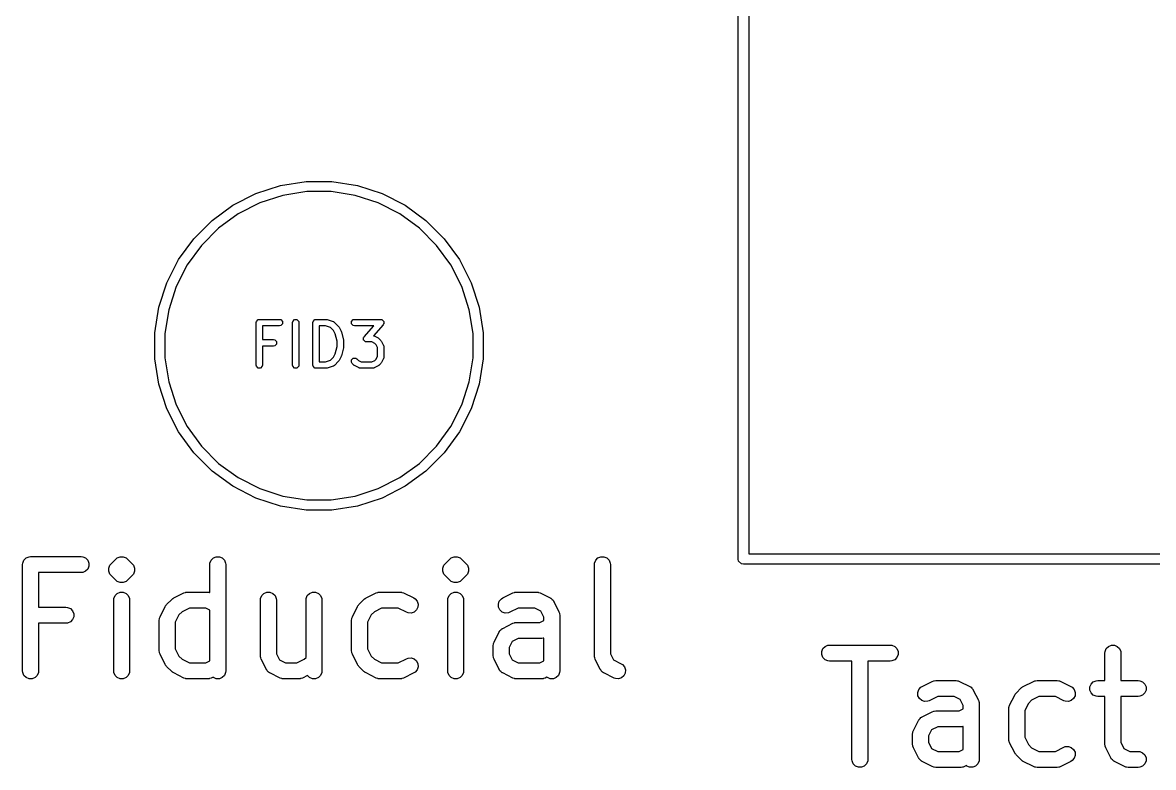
# Model space of a CAD drawing. Extents: x 0.58 to 7.69, y -5.21 to -0.56.
# Drawn here: x 0.6778 to 1.0967, y -4.9984 to -4.7226 of the extents above; entities that cross this region are included whole.
import ezdxf

# ---------------------------------------------------------------- set-up
doc = ezdxf.new("R2010")
doc.units = 0
doc.header["$MEASUREMENT"] = 0
doc.layers.add('BLACK', color=7, linetype='CONTINUOUS')

msp = doc.modelspace()

# ---------------------------------------------------------------- linework, layer by layer
at = {"layer": 'BLACK', "linetype": 'CONTINUOUS'}
for p, q in [((0.94291, -4.92126), (0.94291, -4.44882)), ((0.94685, -4.45079), (0.94685, -4.91929)), ((0.76427, -4.78592), (0.77338, -4.78296)), ((0.77338, -4.78296), (0.78283, -4.78146)), ((0.78283, -4.78146), (0.79241, -4.78146)), ((0.79241, -4.78146), (0.80187, -4.78296)), ((0.80187, -4.78296), (0.81098, -4.78592)), ((0.75574, -4.79027), (0.76427, -4.78592)), ((0.77425, -4.78662), (0.76571, -4.78939)), ((0.78313, -4.78521), (0.77425, -4.78662)), ((0.79212, -4.78521), (0.78313, -4.78521)), ((0.80099, -4.78662), (0.79212, -4.78521)), ((0.80954, -4.78939), (0.80099, -4.78662)), ((0.81098, -4.78592), (0.81951, -4.79027)), ((0.74799, -4.7959), (0.75574, -4.79027)), ((0.76571, -4.78939), (0.7577, -4.79347)), ((0.81754, -4.79347), (0.80954, -4.78939)), ((0.81951, -4.79027), (0.82725, -4.7959)), ((0.74122, -4.80267), (0.74799, -4.7959)), ((0.7577, -4.79347), (0.75043, -4.79876)), ((0.82481, -4.79876), (0.81754, -4.79347)), ((0.82725, -4.7959), (0.83403, -4.80267)), ((0.75043, -4.79876), (0.74408, -4.80511)), ((0.83117, -4.80511), (0.82481, -4.79876)), ((0.73559, -4.81041), (0.74122, -4.80267)), ((0.74408, -4.80511), (0.7388, -4.81238)), ((0.83645, -4.81238), (0.83117, -4.80511)), ((0.83403, -4.80267), (0.83965, -4.81041)), ((0.73124, -4.81895), (0.73559, -4.81041)), ((0.7388, -4.81238), (0.73472, -4.82038)), ((0.84053, -4.82038), (0.83645, -4.81238)), ((0.83965, -4.81041), (0.844, -4.81895)), ((0.72829, -4.82805), (0.73124, -4.81895)), ((0.73472, -4.82038), (0.73194, -4.82893)), ((0.8433, -4.82893), (0.84053, -4.82038)), ((0.844, -4.81895), (0.84696, -4.82805)), ((0.72679, -4.83751), (0.72829, -4.82805)), ((0.73194, -4.82893), (0.73054, -4.83781)), ((0.84471, -4.83781), (0.8433, -4.82893)), ((0.84696, -4.82805), (0.84846, -4.83751)), ((0.76432, -4.83371), (0.76441, -4.83326)), ((0.76432, -4.84946), (0.76432, -4.83371)), ((0.76441, -4.83326), (0.76505, -4.83262)), ((0.76505, -4.83262), (0.7655, -4.83253)), ((0.7655, -4.83253), (0.773, -4.83253)), ((0.773, -4.83253), (0.77345, -4.83262)), ((0.77345, -4.83262), (0.77409, -4.83326)), ((0.77409, -4.83417), (0.77345, -4.8348)), ((0.77409, -4.83326), (0.77409, -4.83417)), ((0.77782, -4.83371), (0.77791, -4.83326)), ((0.77782, -4.84946), (0.77782, -4.83371)), ((0.77791, -4.83326), (0.77855, -4.83262)), ((0.77855, -4.83262), (0.77945, -4.83262)), ((0.77945, -4.83262), (0.78009, -4.83326)), ((0.78009, -4.83326), (0.78018, -4.83371)), ((0.78018, -4.83371), (0.78018, -4.84946)), ((0.78532, -4.83371), (0.78541, -4.83326)), ((0.78532, -4.84946), (0.78532, -4.83371)), ((0.78541, -4.83326), (0.78605, -4.83262)), ((0.78605, -4.83262), (0.7865, -4.83253)), ((0.7865, -4.83253), (0.79025, -4.83253)), ((0.79025, -4.83253), (0.79043, -4.83257)), ((0.79043, -4.83257), (0.79062, -4.83259)), ((0.79062, -4.83259), (0.79287, -4.83334)), ((0.79287, -4.83334), (0.79292, -4.83337)), ((0.79292, -4.83337), (0.79295, -4.83337)), ((0.79295, -4.83337), (0.79311, -4.83348)), ((0.79311, -4.83348), (0.79327, -4.83357)), ((0.79327, -4.83357), (0.79328, -4.83359)), ((0.79328, -4.83359), (0.79333, -4.83363)), ((0.79333, -4.83363), (0.79483, -4.83513)), ((0.79965, -4.83326), (0.80029, -4.83262)), ((0.79965, -4.83417), (0.79965, -4.83326)), ((0.80029, -4.8348), (0.79965, -4.83417)), ((0.80029, -4.83262), (0.80075, -4.83253)), ((0.80075, -4.83253), (0.81049, -4.83253)), ((0.81049, -4.83253), (0.81082, -4.8326)), ((0.81082, -4.8326), (0.81087, -4.83259)), ((0.81087, -4.83259), (0.81089, -4.83261)), ((0.81089, -4.83261), (0.81095, -4.83262)), ((0.81095, -4.83262), (0.81124, -4.83292)), ((0.81124, -4.83292), (0.81155, -4.83319)), ((0.81155, -4.8342), (0.81138, -4.83449)), ((0.81155, -4.83319), (0.81156, -4.83323)), ((0.81159, -4.83417), (0.81155, -4.8342)), ((0.81156, -4.83323), (0.81159, -4.83326)), ((0.81159, -4.83326), (0.81159, -4.83368)), ((0.81159, -4.83368), (0.81161, -4.83409)), ((0.81161, -4.83409), (0.81159, -4.83414)), ((0.81159, -4.83414), (0.81159, -4.83417)), ((0.72679, -4.83781), (0.72679, -4.83751)), ((0.72679, -4.84709), (0.72679, -4.83781)), ((0.73054, -4.83781), (0.73054, -4.84679)), ((0.773, -4.83489), (0.76668, -4.83489)), ((0.76668, -4.83489), (0.76668, -4.84003)), ((0.77345, -4.8348), (0.773, -4.83489)), ((0.79006, -4.83489), (0.78768, -4.83489)), ((0.78768, -4.83489), (0.78768, -4.84828)), ((0.79186, -4.8355), (0.79006, -4.83489)), ((0.79303, -4.83666), (0.79186, -4.8355)), ((0.79363, -4.83787), (0.79303, -4.83666)), ((0.79432, -4.84061), (0.79363, -4.83787)), ((0.79483, -4.83513), (0.79494, -4.83528)), ((0.79494, -4.83528), (0.79505, -4.83543)), ((0.79505, -4.83543), (0.7958, -4.83693)), ((0.7958, -4.83693), (0.79584, -4.83706)), ((0.79584, -4.83706), (0.79589, -4.83718)), ((0.79589, -4.83718), (0.79664, -4.84018)), ((0.80075, -4.83489), (0.80029, -4.8348)), ((0.80789, -4.83489), (0.80075, -4.83489)), ((0.80436, -4.83893), (0.80789, -4.83489)), ((0.81138, -4.83449), (0.8078, -4.83859)), ((0.8078, -4.83859), (0.80795, -4.83862)), ((0.80795, -4.83862), (0.80797, -4.83864)), ((0.84471, -4.84679), (0.84471, -4.83781)), ((0.84846, -4.83751), (0.84846, -4.84709)), ((0.76668, -4.84003), (0.77075, -4.84003)), ((0.77075, -4.84239), (0.76668, -4.84239)), ((0.76668, -4.84239), (0.76668, -4.84946)), ((0.77075, -4.84003), (0.7712, -4.84012)), ((0.7712, -4.8423), (0.77075, -4.84239)), ((0.7712, -4.84012), (0.77184, -4.84076)), ((0.77184, -4.84166), (0.7712, -4.8423)), ((0.77184, -4.84076), (0.77184, -4.84166)), ((0.79363, -4.8453), (0.79432, -4.84257)), ((0.79432, -4.84257), (0.79432, -4.84061)), ((0.79664, -4.84018), (0.79665, -4.84032)), ((0.79665, -4.84032), (0.79668, -4.84046)), ((0.79668, -4.84271), (0.79665, -4.84285)), ((0.79668, -4.84046), (0.79668, -4.84271)), ((0.80413, -4.83933), (0.80415, -4.83929)), ((0.80415, -4.83975), (0.80413, -4.83933)), ((0.80415, -4.83926), (0.80419, -4.83923)), ((0.80415, -4.83929), (0.80415, -4.83926)), ((0.80415, -4.84016), (0.80415, -4.83975)), ((0.80418, -4.84019), (0.80415, -4.84016)), ((0.80419, -4.84024), (0.80418, -4.84019)), ((0.80419, -4.83923), (0.80436, -4.83893)), ((0.8045, -4.84051), (0.80419, -4.84024)), ((0.80479, -4.8408), (0.8045, -4.84051)), ((0.80485, -4.84081), (0.80479, -4.8408)), ((0.80487, -4.84083), (0.80485, -4.84081)), ((0.80492, -4.84083), (0.80487, -4.84083)), ((0.80525, -4.84089), (0.80492, -4.84083)), ((0.80722, -4.84089), (0.80525, -4.84089)), ((0.8083, -4.84143), (0.80722, -4.84089)), ((0.80797, -4.83864), (0.80802, -4.83866)), ((0.80802, -4.83866), (0.80952, -4.83941)), ((0.80877, -4.84191), (0.8083, -4.84143)), ((0.80931, -4.84299), (0.80877, -4.84191)), ((0.80952, -4.83941), (0.80967, -4.83952)), ((0.80967, -4.83952), (0.80983, -4.83963)), ((0.80983, -4.83963), (0.81058, -4.84038)), ((0.81058, -4.84038), (0.81069, -4.84053)), ((0.81069, -4.84053), (0.8108, -4.84068)), ((0.8108, -4.84068), (0.81155, -4.84218)), ((0.81155, -4.84218), (0.81157, -4.84224)), ((0.81157, -4.84224), (0.81159, -4.84226)), ((0.81159, -4.84226), (0.81162, -4.84245)), ((0.81162, -4.84245), (0.81167, -4.84263)), ((0.81167, -4.84263), (0.81166, -4.84265)), ((0.81166, -4.84265), (0.81168, -4.84271)), ((0.81168, -4.84271), (0.81168, -4.84646)), ((0.73054, -4.84679), (0.73194, -4.85567)), ((0.79186, -4.84768), (0.79303, -4.84651)), ((0.79303, -4.84651), (0.79363, -4.8453)), ((0.7958, -4.84624), (0.79505, -4.84774)), ((0.79584, -4.84611), (0.7958, -4.84624)), ((0.79589, -4.846), (0.79584, -4.84611)), ((0.79664, -4.843), (0.79589, -4.846)), ((0.79665, -4.84285), (0.79664, -4.843)), ((0.79965, -4.84751), (0.80029, -4.84687)), ((0.80029, -4.84687), (0.8012, -4.84687)), ((0.8012, -4.84687), (0.80158, -4.84713)), ((0.80877, -4.84726), (0.80931, -4.84618)), ((0.80931, -4.84618), (0.80931, -4.84299)), ((0.81155, -4.84699), (0.8108, -4.84849)), ((0.81157, -4.84693), (0.81155, -4.84699)), ((0.81159, -4.84691), (0.81157, -4.84693)), ((0.81162, -4.84673), (0.81159, -4.84691)), ((0.81167, -4.84655), (0.81162, -4.84673)), ((0.81168, -4.84646), (0.81166, -4.84652)), ((0.81166, -4.84652), (0.81167, -4.84655)), ((0.8433, -4.85567), (0.84471, -4.84679)), ((0.72829, -4.85654), (0.72679, -4.84709)), ((0.76441, -4.84991), (0.76432, -4.84946)), ((0.76505, -4.85055), (0.76441, -4.84991)), ((0.76595, -4.85055), (0.76505, -4.85055)), ((0.76659, -4.84991), (0.76595, -4.85055)), ((0.76668, -4.84946), (0.76659, -4.84991)), ((0.77791, -4.84991), (0.77782, -4.84946)), ((0.77855, -4.85055), (0.77791, -4.84991)), ((0.77945, -4.85055), (0.77855, -4.85055)), ((0.78009, -4.84991), (0.77945, -4.85055)), ((0.78018, -4.84946), (0.78009, -4.84991)), ((0.78541, -4.84991), (0.78532, -4.84946)), ((0.78605, -4.85055), (0.78541, -4.84991)), ((0.7865, -4.85064), (0.78605, -4.85055)), ((0.79025, -4.85064), (0.7865, -4.85064)), ((0.78768, -4.84828), (0.79006, -4.84828)), ((0.79006, -4.84828), (0.79186, -4.84768)), ((0.79043, -4.85061), (0.79025, -4.85064)), ((0.79062, -4.85058), (0.79043, -4.85061)), ((0.79287, -4.84983), (0.79062, -4.85058)), ((0.79292, -4.8498), (0.79287, -4.84983)), ((0.79295, -4.8498), (0.79292, -4.8498)), ((0.79311, -4.8497), (0.79295, -4.8498)), ((0.79327, -4.8496), (0.79311, -4.8497)), ((0.79328, -4.84958), (0.79327, -4.8496)), ((0.79333, -4.84955), (0.79328, -4.84958)), ((0.79483, -4.84805), (0.79333, -4.84955)), ((0.79494, -4.84789), (0.79483, -4.84805)), ((0.79505, -4.84774), (0.79494, -4.84789)), ((0.79965, -4.84841), (0.79965, -4.84751)), ((0.79991, -4.8488), (0.79965, -4.84841)), ((0.80066, -4.84955), (0.79991, -4.8488)), ((0.80082, -4.84965), (0.80066, -4.84955)), ((0.80097, -4.84977), (0.80082, -4.84965)), ((0.80247, -4.85052), (0.80097, -4.84977)), ((0.80158, -4.84713), (0.8022, -4.84774)), ((0.8022, -4.84774), (0.80327, -4.84828)), ((0.80252, -4.85053), (0.80247, -4.85052)), ((0.80254, -4.85055), (0.80252, -4.85053)), ((0.80273, -4.85059), (0.80254, -4.85055)), ((0.80291, -4.85064), (0.80273, -4.85059)), ((0.80294, -4.85063), (0.80291, -4.85064)), ((0.803, -4.85064), (0.80294, -4.85063)), ((0.8075, -4.85064), (0.803, -4.85064)), ((0.80327, -4.84828), (0.80722, -4.84828)), ((0.80722, -4.84828), (0.8083, -4.84774)), ((0.80755, -4.85063), (0.8075, -4.85064)), ((0.80758, -4.85064), (0.80755, -4.85063)), ((0.80776, -4.85059), (0.80758, -4.85064)), ((0.80795, -4.85055), (0.80776, -4.85059)), ((0.80797, -4.85053), (0.80795, -4.85055)), ((0.80802, -4.85052), (0.80797, -4.85053)), ((0.80952, -4.84977), (0.80802, -4.85052)), ((0.8083, -4.84774), (0.80877, -4.84726)), ((0.80967, -4.84965), (0.80952, -4.84977)), ((0.80983, -4.84955), (0.80967, -4.84965)), ((0.81058, -4.8488), (0.80983, -4.84955)), ((0.81069, -4.84864), (0.81058, -4.8488)), ((0.8108, -4.84849), (0.81069, -4.84864)), ((0.84846, -4.84709), (0.84696, -4.85654)), ((0.73124, -4.86565), (0.72829, -4.85654)), ((0.73194, -4.85567), (0.73472, -4.86421)), ((0.84053, -4.86421), (0.8433, -4.85567)), ((0.84696, -4.85654), (0.844, -4.86565)), ((0.73559, -4.87418), (0.73124, -4.86565)), ((0.73472, -4.86421), (0.7388, -4.87222)), ((0.83645, -4.87222), (0.84053, -4.86421)), ((0.844, -4.86565), (0.83965, -4.87418)), ((0.74122, -4.88193), (0.73559, -4.87418)), ((0.7388, -4.87222), (0.74408, -4.87949)), ((0.83117, -4.87949), (0.83645, -4.87222)), ((0.83965, -4.87418), (0.83403, -4.88193)), ((0.74408, -4.87949), (0.75043, -4.88584)), ((0.82481, -4.88584), (0.83117, -4.87949)), ((0.74799, -4.8887), (0.74122, -4.88193)), ((0.83403, -4.88193), (0.82725, -4.8887)), ((0.75574, -4.89433), (0.74799, -4.8887)), ((0.75043, -4.88584), (0.7577, -4.89112)), ((0.81754, -4.89112), (0.82481, -4.88584)), ((0.82725, -4.8887), (0.81951, -4.89433)), ((0.7577, -4.89112), (0.76571, -4.8952)), ((0.80954, -4.8952), (0.81754, -4.89112)), ((0.76427, -4.89868), (0.75574, -4.89433)), ((0.76571, -4.8952), (0.77425, -4.89798)), ((0.80099, -4.89798), (0.80954, -4.8952)), ((0.81951, -4.89433), (0.81098, -4.89868)), ((0.77338, -4.90164), (0.76427, -4.89868)), ((0.77425, -4.89798), (0.78313, -4.89939)), ((0.78313, -4.89939), (0.79212, -4.89939)), ((0.79212, -4.89939), (0.80099, -4.89798)), ((0.81098, -4.89868), (0.80187, -4.90164)), ((0.78283, -4.90313), (0.77338, -4.90164)), ((0.79241, -4.90313), (0.78283, -4.90313)), ((0.80187, -4.90164), (0.79241, -4.90313)), ((0.67786, -4.92276), (0.67831, -4.92169)), ((0.67831, -4.92169), (0.67912, -4.92088)), ((0.67912, -4.92088), (0.68018, -4.92044)), ((0.68018, -4.92044), (0.68076, -4.92038)), ((0.68076, -4.92038), (0.69951, -4.92038)), ((0.69951, -4.92038), (0.70008, -4.92044)), ((0.70008, -4.92044), (0.70115, -4.92088)), ((0.70115, -4.92088), (0.70196, -4.92169)), ((0.70196, -4.92169), (0.7024, -4.92276)), ((0.71054, -4.92312), (0.71242, -4.92125)), ((0.71242, -4.92125), (0.71287, -4.92088)), ((0.71287, -4.92088), (0.71393, -4.92044)), ((0.71393, -4.92044), (0.71508, -4.92044)), ((0.71508, -4.92044), (0.71508, -4.92044)), ((0.71508, -4.92044), (0.71615, -4.92088)), ((0.71615, -4.92088), (0.71659, -4.92125)), ((0.71659, -4.92125), (0.71847, -4.92312)), ((0.74723, -4.92276), (0.74767, -4.92169)), ((0.74767, -4.92169), (0.74849, -4.92088)), ((0.74849, -4.92088), (0.74955, -4.92044)), ((0.74955, -4.92044), (0.7507, -4.92044)), ((0.7507, -4.92044), (0.75177, -4.92088)), ((0.75177, -4.92088), (0.75258, -4.92169)), ((0.75258, -4.92169), (0.75302, -4.92276)), ((0.83428, -4.92312), (0.83615, -4.92125)), ((0.83615, -4.92125), (0.8366, -4.92088)), ((0.8366, -4.92088), (0.83767, -4.92044)), ((0.83767, -4.92044), (0.83882, -4.92044)), ((0.83882, -4.92044), (0.83882, -4.92044)), ((0.83882, -4.92044), (0.83988, -4.92088)), ((0.83988, -4.92088), (0.84033, -4.92125)), ((0.84033, -4.92125), (0.8422, -4.92312)), ((0.88971, -4.92276), (0.89015, -4.92169)), ((0.89015, -4.92169), (0.89097, -4.92088)), ((0.89097, -4.92088), (0.89203, -4.92044)), ((0.89203, -4.92044), (0.89319, -4.92044)), ((0.89319, -4.92044), (0.89425, -4.92088)), ((0.89425, -4.92088), (0.89506, -4.92169)), ((0.89506, -4.92169), (0.89551, -4.92276)), ((0.94306, -4.92201), (0.94291, -4.92126)), ((0.94413, -4.92308), (0.94306, -4.92201)), ((0.94685, -4.91929), (1.41535, -4.91929)), ((0.67781, -4.92333), (0.67786, -4.92276)), ((0.67781, -4.9627), (0.67781, -4.92333)), ((0.69951, -4.92629), (0.68371, -4.92629)), ((0.68371, -4.92629), (0.68371, -4.93913)), ((0.70008, -4.92623), (0.69951, -4.92629)), ((0.70115, -4.92579), (0.70008, -4.92623)), ((0.70196, -4.92498), (0.70115, -4.92579)), ((0.7024, -4.92391), (0.70196, -4.92498)), ((0.7024, -4.92276), (0.7024, -4.92391)), ((0.70974, -4.92463), (0.71018, -4.92357)), ((0.70974, -4.92579), (0.70974, -4.92463)), ((0.71018, -4.92685), (0.70974, -4.92579)), ((0.71018, -4.92357), (0.71054, -4.92312)), ((0.71847, -4.92312), (0.71884, -4.92357)), ((0.71884, -4.92357), (0.71898, -4.92391)), ((0.71928, -4.92579), (0.71884, -4.92685)), ((0.71898, -4.92391), (0.71928, -4.92463)), ((0.71928, -4.92463), (0.71928, -4.92579)), ((0.74717, -4.92333), (0.74723, -4.92276)), ((0.74717, -4.93362), (0.74717, -4.92333)), ((0.75302, -4.92276), (0.75308, -4.92333)), ((0.75308, -4.92333), (0.75308, -4.9627)), ((0.83347, -4.92463), (0.83391, -4.92357)), ((0.83347, -4.92579), (0.83347, -4.92463)), ((0.83391, -4.92685), (0.83347, -4.92579)), ((0.83391, -4.92357), (0.83428, -4.92312)), ((0.8422, -4.92312), (0.84257, -4.92357)), ((0.84257, -4.92357), (0.84271, -4.92391)), ((0.84301, -4.92579), (0.84257, -4.92685)), ((0.84271, -4.92391), (0.84301, -4.92463)), ((0.84301, -4.92463), (0.84301, -4.92579)), ((0.88966, -4.92333), (0.88971, -4.92276)), ((0.88966, -4.95708), (0.88966, -4.92333)), ((0.89551, -4.92276), (0.89556, -4.92333)), ((0.89556, -4.92333), (0.89556, -4.95638)), ((0.94488, -4.92323), (0.94413, -4.92308)), ((1.41732, -4.92323), (0.94488, -4.92323)), ((0.71054, -4.9273), (0.71018, -4.92685)), ((0.71242, -4.92917), (0.71054, -4.9273)), ((0.71287, -4.92954), (0.71242, -4.92917)), ((0.71393, -4.92998), (0.71287, -4.92954)), ((0.71508, -4.92998), (0.71393, -4.92998)), ((0.71393, -4.92998), (0.71393, -4.92998)), ((0.71615, -4.92954), (0.71508, -4.92998)), ((0.71508, -4.92998), (0.71508, -4.92998)), ((0.71659, -4.92917), (0.71615, -4.92954)), ((0.71847, -4.9273), (0.71659, -4.92917)), ((0.71884, -4.92685), (0.71847, -4.9273)), ((0.83428, -4.9273), (0.83391, -4.92685)), ((0.83615, -4.92917), (0.83428, -4.9273)), ((0.8366, -4.92954), (0.83615, -4.92917)), ((0.83767, -4.92998), (0.8366, -4.92954)), ((0.83882, -4.92998), (0.83767, -4.92998)), ((0.83767, -4.92998), (0.83767, -4.92998)), ((0.83988, -4.92954), (0.83882, -4.92998)), ((0.83882, -4.92998), (0.83882, -4.92998)), ((0.84033, -4.92917), (0.83988, -4.92954)), ((0.8422, -4.9273), (0.84033, -4.92917)), ((0.84257, -4.92685), (0.8422, -4.9273)), ((0.71161, -4.93588), (0.71205, -4.93482)), ((0.71205, -4.93482), (0.71287, -4.934)), ((0.71287, -4.934), (0.71393, -4.93356)), ((0.71393, -4.93356), (0.71508, -4.93356)), ((0.71508, -4.93356), (0.71615, -4.934)), ((0.71615, -4.934), (0.71696, -4.93482)), ((0.71696, -4.93482), (0.7174, -4.93588)), ((0.73381, -4.93569), (0.73756, -4.93382)), ((0.73756, -4.93382), (0.7381, -4.93361)), ((0.7381, -4.93361), (0.7382, -4.9336)), ((0.7382, -4.9336), (0.7383, -4.93356)), ((0.7383, -4.93356), (0.73888, -4.93351)), ((0.73888, -4.93351), (0.74638, -4.93351)), ((0.74638, -4.93351), (0.74695, -4.93356)), ((0.74695, -4.93356), (0.74705, -4.9336)), ((0.74705, -4.9336), (0.74716, -4.93361)), ((0.74716, -4.93361), (0.74717, -4.93362)), ((0.76598, -4.93588), (0.76642, -4.93482)), ((0.76642, -4.93482), (0.76723, -4.934)), ((0.76723, -4.934), (0.7683, -4.93356)), ((0.7683, -4.93356), (0.76945, -4.93356)), ((0.76945, -4.93356), (0.77052, -4.934)), ((0.77052, -4.934), (0.77133, -4.93482)), ((0.77133, -4.93482), (0.77177, -4.93588)), ((0.78285, -4.93588), (0.78329, -4.93482)), ((0.78329, -4.93482), (0.78411, -4.934)), ((0.78411, -4.934), (0.78517, -4.93356)), ((0.78517, -4.93356), (0.78632, -4.93356)), ((0.78632, -4.93356), (0.78739, -4.934)), ((0.78739, -4.934), (0.7882, -4.93482)), ((0.7882, -4.93482), (0.78864, -4.93588)), ((0.80505, -4.93569), (0.8088, -4.93382)), ((0.8088, -4.93382), (0.80934, -4.93361)), ((0.80934, -4.93361), (0.80945, -4.9336)), ((0.80945, -4.9336), (0.80954, -4.93356)), ((0.80954, -4.93356), (0.81012, -4.93351)), ((0.81012, -4.93351), (0.81762, -4.93351)), ((0.81762, -4.93351), (0.81819, -4.93356)), ((0.81819, -4.93356), (0.81829, -4.9336)), ((0.81829, -4.9336), (0.8184, -4.93361)), ((0.8184, -4.93361), (0.81894, -4.93382)), ((0.81894, -4.93382), (0.82269, -4.93569)), ((0.83535, -4.93588), (0.83579, -4.93482)), ((0.83579, -4.93482), (0.8366, -4.934)), ((0.8366, -4.934), (0.83767, -4.93356)), ((0.83767, -4.93356), (0.83882, -4.93356)), ((0.83882, -4.93356), (0.83988, -4.934)), ((0.83988, -4.934), (0.8407, -4.93482)), ((0.8407, -4.93482), (0.84114, -4.93588)), ((0.85567, -4.93569), (0.85942, -4.93382)), ((0.85942, -4.93382), (0.85996, -4.93361)), ((0.85996, -4.93361), (0.86006, -4.9336)), ((0.86006, -4.9336), (0.86016, -4.93356)), ((0.86016, -4.93356), (0.86074, -4.93351)), ((0.86074, -4.93351), (0.86824, -4.93351)), ((0.86824, -4.93351), (0.86881, -4.93356)), ((0.86881, -4.93356), (0.86891, -4.9336)), ((0.86891, -4.9336), (0.86902, -4.93361)), ((0.86902, -4.93361), (0.86956, -4.93382)), ((0.86956, -4.93382), (0.87331, -4.93569)), ((0.68371, -4.93913), (0.69388, -4.93913)), ((0.69388, -4.93913), (0.69446, -4.93919)), ((0.71155, -4.93646), (0.71161, -4.93588)), ((0.71155, -4.9627), (0.71155, -4.93646)), ((0.7174, -4.93588), (0.71746, -4.93646)), ((0.71746, -4.93646), (0.71746, -4.9627)), ((0.72874, -4.94264), (0.73061, -4.93889)), ((0.73061, -4.93889), (0.73077, -4.93864)), ((0.73077, -4.93864), (0.7308, -4.93857)), ((0.7308, -4.93857), (0.73087, -4.93849)), ((0.73087, -4.93849), (0.73092, -4.9384)), ((0.73092, -4.9384), (0.73098, -4.93835)), ((0.73098, -4.93835), (0.73117, -4.93812)), ((0.73117, -4.93812), (0.73304, -4.93624)), ((0.73304, -4.93624), (0.73327, -4.93606)), ((0.73327, -4.93606), (0.73332, -4.936)), ((0.73332, -4.936), (0.73341, -4.93594)), ((0.73341, -4.93594), (0.73349, -4.93588)), ((0.73349, -4.93588), (0.73356, -4.93585)), ((0.73356, -4.93585), (0.73381, -4.93569)), ((0.76592, -4.93646), (0.76598, -4.93588)), ((0.76592, -4.95708), (0.76592, -4.93646)), ((0.77177, -4.93588), (0.77183, -4.93646)), ((0.77183, -4.93646), (0.77183, -4.95638)), ((0.7828, -4.93646), (0.78285, -4.93588)), ((0.7828, -4.95773), (0.7828, -4.93646)), ((0.78864, -4.93588), (0.7887, -4.93646)), ((0.7887, -4.93646), (0.7887, -4.9627)), ((0.79998, -4.94264), (0.80185, -4.93889)), ((0.80185, -4.93889), (0.80201, -4.93864)), ((0.80201, -4.93864), (0.80204, -4.93857)), ((0.80204, -4.93857), (0.80211, -4.93849)), ((0.80211, -4.93849), (0.80216, -4.9384)), ((0.80216, -4.9384), (0.80222, -4.93835)), ((0.80222, -4.93835), (0.80241, -4.93812)), ((0.80241, -4.93812), (0.80428, -4.93624)), ((0.80428, -4.93624), (0.80451, -4.93606)), ((0.80451, -4.93606), (0.80456, -4.936)), ((0.80456, -4.936), (0.80465, -4.93594)), ((0.80465, -4.93594), (0.80473, -4.93588)), ((0.80473, -4.93588), (0.8048, -4.93585)), ((0.8048, -4.93585), (0.80505, -4.93569)), ((0.82269, -4.93569), (0.82318, -4.936)), ((0.82318, -4.936), (0.82393, -4.93687)), ((0.82422, -4.93911), (0.8237, -4.94014)), ((0.82393, -4.93687), (0.8243, -4.93796)), ((0.8243, -4.93796), (0.82422, -4.93911)), ((0.83529, -4.93646), (0.83535, -4.93588)), ((0.83529, -4.9627), (0.83529, -4.93646)), ((0.84114, -4.93588), (0.84119, -4.93646)), ((0.84119, -4.93646), (0.84119, -4.9627)), ((0.85406, -4.93796), (0.85442, -4.93687)), ((0.85414, -4.93911), (0.85406, -4.93796)), ((0.85466, -4.94014), (0.85414, -4.93911)), ((0.85442, -4.93687), (0.85518, -4.936)), ((0.85518, -4.936), (0.85567, -4.93569)), ((0.87331, -4.93569), (0.8734, -4.93575)), ((0.8734, -4.93575), (0.87345, -4.93577)), ((0.87345, -4.93577), (0.87351, -4.93582)), ((0.87351, -4.93582), (0.8738, -4.936)), ((0.8738, -4.936), (0.87404, -4.93628)), ((0.87404, -4.93628), (0.87432, -4.93652)), ((0.87432, -4.93652), (0.8745, -4.93681)), ((0.8745, -4.93681), (0.87455, -4.93687)), ((0.87455, -4.93687), (0.87457, -4.93692)), ((0.87457, -4.93692), (0.87463, -4.93701)), ((0.87463, -4.93701), (0.8765, -4.94076)), ((0.69446, -4.93919), (0.69552, -4.93963)), ((0.69552, -4.93963), (0.69634, -4.94044)), ((0.69634, -4.94044), (0.69678, -4.94151)), ((0.69678, -4.94266), (0.69634, -4.94372)), ((0.69678, -4.94151), (0.69678, -4.94266)), ((0.72848, -4.94338), (0.72852, -4.94328)), ((0.72852, -4.94328), (0.72853, -4.94318)), ((0.72853, -4.94318), (0.72874, -4.94264)), ((0.73568, -4.94196), (0.73433, -4.94465)), ((0.73688, -4.94076), (0.73568, -4.94196)), ((0.73958, -4.93941), (0.73688, -4.94076)), ((0.74568, -4.93941), (0.73958, -4.93941)), ((0.74717, -4.94016), (0.74568, -4.93941)), ((0.74717, -4.95901), (0.74717, -4.94016)), ((0.79972, -4.94338), (0.79977, -4.94328)), ((0.79977, -4.94318), (0.79998, -4.94264)), ((0.79977, -4.94328), (0.79977, -4.94318)), ((0.80692, -4.94196), (0.80557, -4.94465)), ((0.80812, -4.94076), (0.80692, -4.94196)), ((0.81082, -4.93941), (0.80812, -4.94076)), ((0.81692, -4.93941), (0.81082, -4.93941)), ((0.82005, -4.94097), (0.81692, -4.93941)), ((0.82059, -4.94118), (0.82005, -4.94097)), ((0.82174, -4.94126), (0.82059, -4.94118)), ((0.82283, -4.9409), (0.82174, -4.94126)), ((0.8237, -4.94014), (0.82283, -4.9409)), ((0.85553, -4.9409), (0.85466, -4.94014)), ((0.85662, -4.94126), (0.85553, -4.9409)), ((0.85777, -4.94118), (0.85662, -4.94126)), ((0.85831, -4.94097), (0.85777, -4.94118)), ((0.86144, -4.93941), (0.85831, -4.94097)), ((0.86754, -4.93941), (0.86144, -4.93941)), ((0.86979, -4.94053), (0.86754, -4.93941)), ((0.87091, -4.94278), (0.86979, -4.94053)), ((0.87091, -4.94401), (0.87091, -4.94278)), ((0.8765, -4.94076), (0.87671, -4.9413)), ((0.87671, -4.9413), (0.87672, -4.94141)), ((0.87672, -4.94141), (0.87676, -4.94151)), ((0.87676, -4.94151), (0.87681, -4.94208)), ((0.87681, -4.94208), (0.87681, -4.9627)), ((0.69388, -4.94504), (0.68371, -4.94504)), ((0.68371, -4.94504), (0.68371, -4.9627)), ((0.69446, -4.94498), (0.69388, -4.94504)), ((0.69552, -4.94454), (0.69446, -4.94498)), ((0.69634, -4.94372), (0.69552, -4.94454)), ((0.72843, -4.94396), (0.72848, -4.94338)), ((0.72843, -4.95521), (0.72843, -4.94396)), ((0.73433, -4.94465), (0.73433, -4.95451)), ((0.79967, -4.94396), (0.79972, -4.94338)), ((0.79967, -4.95521), (0.79967, -4.94396)), ((0.80557, -4.94465), (0.80557, -4.95451)), ((0.85466, -4.94777), (0.85494, -4.94753)), ((0.85494, -4.94753), (0.85518, -4.94725)), ((0.85518, -4.94725), (0.85547, -4.94707)), ((0.85547, -4.94707), (0.85553, -4.94702)), ((0.85553, -4.94702), (0.85557, -4.947)), ((0.85557, -4.947), (0.85567, -4.94694)), ((0.85567, -4.94694), (0.85942, -4.94507)), ((0.85942, -4.94507), (0.85996, -4.94486)), ((0.85996, -4.94486), (0.86006, -4.94485)), ((0.86006, -4.94485), (0.86016, -4.94481)), ((0.86016, -4.94481), (0.86074, -4.94475)), ((0.86074, -4.94475), (0.86942, -4.94475)), ((0.86942, -4.94475), (0.87091, -4.94401)), ((0.85247, -4.95201), (0.85435, -4.94826)), ((0.85435, -4.94826), (0.85441, -4.94816)), ((0.85441, -4.94816), (0.85442, -4.94812)), ((0.85442, -4.94812), (0.85447, -4.94806)), ((0.85447, -4.94806), (0.85466, -4.94777)), ((0.86144, -4.95066), (0.85919, -4.95178)), ((0.87011, -4.95066), (0.86144, -4.95066)), ((0.87069, -4.9506), (0.87011, -4.95066)), ((0.87079, -4.95056), (0.87069, -4.9506)), ((0.87089, -4.95055), (0.87079, -4.95056)), ((0.87091, -4.95055), (0.87089, -4.95055)), ((0.87091, -4.95901), (0.87091, -4.95055)), ((0.72848, -4.95578), (0.72843, -4.95521)), ((0.72852, -4.95588), (0.72848, -4.95578)), ((0.72853, -4.95599), (0.72852, -4.95588)), ((0.73433, -4.95451), (0.73568, -4.95721)), ((0.79972, -4.95578), (0.79967, -4.95521)), ((0.79977, -4.95588), (0.79972, -4.95578)), ((0.79977, -4.95599), (0.79977, -4.95588)), ((0.80557, -4.95451), (0.80692, -4.95721)), ((0.85216, -4.95333), (0.85222, -4.95275)), ((0.85216, -4.95708), (0.85216, -4.95333)), ((0.85222, -4.95275), (0.85226, -4.95266)), ((0.85226, -4.95266), (0.85227, -4.95255)), ((0.85227, -4.95255), (0.85247, -4.95201)), ((0.85919, -4.95178), (0.85807, -4.95403)), ((0.85807, -4.95403), (0.85807, -4.95638)), ((0.97386, -4.95552), (0.9743, -4.95445)), ((0.97386, -4.95667), (0.97386, -4.95552)), ((0.9743, -4.95445), (0.97511, -4.95364)), ((0.97511, -4.95364), (0.97618, -4.9532)), ((0.97618, -4.9532), (0.97675, -4.95314)), ((0.97675, -4.95314), (0.99925, -4.95314)), ((0.99925, -4.95314), (0.99983, -4.9532)), ((0.99983, -4.9532), (1.00089, -4.95364)), ((1.00089, -4.95364), (1.00171, -4.95445)), ((1.00171, -4.95445), (1.00215, -4.95552)), ((1.00215, -4.95552), (1.00215, -4.95667)), ((1.07879, -4.9561), (1.07884, -4.95552)), ((1.07884, -4.95552), (1.07928, -4.95445)), ((1.07928, -4.95445), (1.0801, -4.95364)), ((1.0801, -4.95364), (1.08116, -4.9532)), ((1.08116, -4.9532), (1.08232, -4.9532)), ((1.08232, -4.9532), (1.08338, -4.95364)), ((1.08338, -4.95364), (1.08419, -4.95445)), ((1.08419, -4.95445), (1.08464, -4.95552)), ((1.08464, -4.95552), (1.08469, -4.9561)), ((0.72874, -4.95653), (0.72853, -4.95599)), ((0.73061, -4.96028), (0.72874, -4.95653)), ((0.73568, -4.95721), (0.73688, -4.9584)), ((0.73688, -4.9584), (0.73958, -4.95975)), ((0.73958, -4.95975), (0.74568, -4.95975)), ((0.74568, -4.95975), (0.74717, -4.95901)), ((0.76598, -4.95766), (0.76592, -4.95708)), ((0.76602, -4.95775), (0.76598, -4.95766)), ((0.76603, -4.95786), (0.76602, -4.95775)), ((0.76623, -4.9584), (0.76603, -4.95786)), ((0.76811, -4.96215), (0.76623, -4.9584)), ((0.77183, -4.95638), (0.77295, -4.95863)), ((0.77295, -4.95863), (0.7752, -4.95975)), ((0.7752, -4.95975), (0.77943, -4.95975)), ((0.77943, -4.95975), (0.78212, -4.9584)), ((0.78212, -4.9584), (0.7828, -4.95773)), ((0.79998, -4.95653), (0.79977, -4.95599)), ((0.80185, -4.96028), (0.79998, -4.95653)), ((0.80692, -4.95721), (0.80812, -4.9584)), ((0.80812, -4.9584), (0.81082, -4.95975)), ((0.81082, -4.95975), (0.81692, -4.95975)), ((0.81692, -4.95975), (0.82005, -4.95819)), ((0.82005, -4.95819), (0.82059, -4.95798)), ((0.82059, -4.95798), (0.82174, -4.9579)), ((0.82174, -4.9579), (0.82283, -4.95826)), ((0.82283, -4.95826), (0.8237, -4.95902)), ((0.8237, -4.95902), (0.82422, -4.96005)), ((0.82422, -4.96005), (0.8243, -4.9612)), ((0.85222, -4.95766), (0.85216, -4.95708)), ((0.85226, -4.95775), (0.85222, -4.95766)), ((0.85227, -4.95786), (0.85226, -4.95775)), ((0.85247, -4.9584), (0.85227, -4.95786)), ((0.85435, -4.96215), (0.85247, -4.9584)), ((0.85807, -4.95638), (0.85919, -4.95863)), ((0.85919, -4.95863), (0.86144, -4.95975)), ((0.86144, -4.95975), (0.86942, -4.95975)), ((0.86942, -4.95975), (0.87091, -4.95901)), ((0.88971, -4.95766), (0.88966, -4.95708)), ((0.88975, -4.95775), (0.88971, -4.95766)), ((0.88976, -4.95786), (0.88975, -4.95775)), ((0.88997, -4.9584), (0.88976, -4.95786)), ((0.89184, -4.96215), (0.88997, -4.9584)), ((0.89556, -4.95638), (0.89669, -4.95863)), ((0.89669, -4.95863), (0.89955, -4.96006)), ((0.89955, -4.96006), (0.90004, -4.96037)), ((0.9743, -4.95774), (0.97386, -4.95667)), ((0.97511, -4.95855), (0.9743, -4.95774)), ((0.97618, -4.95899), (0.97511, -4.95855)), ((0.97675, -4.95905), (0.97618, -4.95899)), ((0.98505, -4.95905), (0.97675, -4.95905)), ((0.98505, -4.99547), (0.98505, -4.95905)), ((0.99925, -4.95905), (0.99095, -4.95905)), ((0.99095, -4.95905), (0.99095, -4.99547)), ((0.99983, -4.95899), (0.99925, -4.95905)), ((1.00089, -4.95855), (0.99983, -4.95899)), ((1.00171, -4.95774), (1.00089, -4.95855)), ((1.00215, -4.95667), (1.00171, -4.95774)), ((1.07879, -4.96627), (1.07879, -4.9561)), ((1.08469, -4.9561), (1.08469, -4.96627)), ((0.67786, -4.96328), (0.67781, -4.9627)), ((0.67831, -4.96435), (0.67786, -4.96328)), ((0.68366, -4.96328), (0.68322, -4.96435)), ((0.68371, -4.9627), (0.68366, -4.96328)), ((0.71161, -4.96328), (0.71155, -4.9627)), ((0.71205, -4.96435), (0.71161, -4.96328)), ((0.7174, -4.96328), (0.71696, -4.96435)), ((0.71746, -4.9627), (0.7174, -4.96328)), ((0.73077, -4.96052), (0.73061, -4.96028)), ((0.7308, -4.9606), (0.73077, -4.96052)), ((0.73087, -4.96068), (0.7308, -4.9606)), ((0.73092, -4.96077), (0.73087, -4.96068)), ((0.73098, -4.96082), (0.73092, -4.96077)), ((0.73117, -4.96104), (0.73098, -4.96082)), ((0.73304, -4.96292), (0.73117, -4.96104)), ((0.73327, -4.9631), (0.73304, -4.96292)), ((0.73332, -4.96316), (0.73327, -4.9631)), ((0.73341, -4.96322), (0.73332, -4.96316)), ((0.73349, -4.96329), (0.73341, -4.96322)), ((0.73356, -4.96332), (0.73349, -4.96329)), ((0.73381, -4.96347), (0.73356, -4.96332)), ((0.73756, -4.96535), (0.73381, -4.96347)), ((0.75302, -4.96328), (0.75258, -4.96435)), ((0.75308, -4.9627), (0.75302, -4.96328)), ((0.76817, -4.96225), (0.76811, -4.96215)), ((0.76818, -4.96229), (0.76817, -4.96225)), ((0.76823, -4.96235), (0.76818, -4.96229)), ((0.76842, -4.96264), (0.76823, -4.96235)), ((0.7687, -4.96288), (0.76842, -4.96264)), ((0.76894, -4.96316), (0.7687, -4.96288)), ((0.76923, -4.96335), (0.76894, -4.96316)), ((0.76929, -4.9634), (0.76923, -4.96335)), ((0.76933, -4.96341), (0.76929, -4.9634)), ((0.76943, -4.96347), (0.76933, -4.96341)), ((0.77318, -4.96535), (0.76943, -4.96347)), ((0.78864, -4.96328), (0.7882, -4.96435)), ((0.7887, -4.9627), (0.78864, -4.96328)), ((0.80201, -4.96052), (0.80185, -4.96028)), ((0.80204, -4.9606), (0.80201, -4.96052)), ((0.80211, -4.96068), (0.80204, -4.9606)), ((0.80216, -4.96077), (0.80211, -4.96068)), ((0.80222, -4.96082), (0.80216, -4.96077)), ((0.80241, -4.96104), (0.80222, -4.96082)), ((0.80428, -4.96292), (0.80241, -4.96104)), ((0.80451, -4.9631), (0.80428, -4.96292)), ((0.80456, -4.96316), (0.80451, -4.9631)), ((0.80465, -4.96322), (0.80456, -4.96316)), ((0.80473, -4.96329), (0.80465, -4.96322)), ((0.8048, -4.96332), (0.80473, -4.96329)), ((0.80505, -4.96347), (0.8048, -4.96332)), ((0.8088, -4.96535), (0.80505, -4.96347)), ((0.82269, -4.96347), (0.81894, -4.96535)), ((0.82318, -4.96316), (0.82269, -4.96347)), ((0.82393, -4.96229), (0.82318, -4.96316)), ((0.8243, -4.9612), (0.82393, -4.96229)), ((0.83535, -4.96328), (0.83529, -4.9627)), ((0.83579, -4.96435), (0.83535, -4.96328)), ((0.84114, -4.96328), (0.8407, -4.96435)), ((0.84119, -4.9627), (0.84114, -4.96328)), ((0.85441, -4.96225), (0.85435, -4.96215)), ((0.85442, -4.96229), (0.85441, -4.96225)), ((0.85447, -4.96235), (0.85442, -4.96229)), ((0.85466, -4.96264), (0.85447, -4.96235)), ((0.85494, -4.96288), (0.85466, -4.96264)), ((0.85518, -4.96316), (0.85494, -4.96288)), ((0.85547, -4.96335), (0.85518, -4.96316)), ((0.85553, -4.9634), (0.85547, -4.96335)), ((0.85557, -4.96341), (0.85553, -4.9634)), ((0.85567, -4.96347), (0.85557, -4.96341)), ((0.85942, -4.96535), (0.85567, -4.96347)), ((0.87676, -4.96328), (0.87632, -4.96435)), ((0.87681, -4.9627), (0.87676, -4.96328)), ((0.8919, -4.96225), (0.89184, -4.96215)), ((0.89192, -4.96229), (0.8919, -4.96225)), ((0.89197, -4.96235), (0.89192, -4.96229)), ((0.89215, -4.96264), (0.89197, -4.96235)), ((0.89243, -4.96288), (0.89215, -4.96264)), ((0.89267, -4.96316), (0.89243, -4.96288)), ((0.89297, -4.96335), (0.89267, -4.96316)), ((0.89302, -4.9634), (0.89297, -4.96335)), ((0.89307, -4.96341), (0.89302, -4.9634)), ((0.89316, -4.96347), (0.89307, -4.96341)), ((0.89691, -4.96535), (0.89316, -4.96347)), ((0.90004, -4.96037), (0.9008, -4.96124)), ((0.90108, -4.96348), (0.90057, -4.96452)), ((0.9008, -4.96124), (0.90116, -4.96234)), ((0.90116, -4.96234), (0.90108, -4.96348)), ((0.67912, -4.96516), (0.67831, -4.96435)), ((0.68018, -4.9656), (0.67912, -4.96516)), ((0.68134, -4.9656), (0.68018, -4.9656)), ((0.6824, -4.96516), (0.68134, -4.9656)), ((0.68322, -4.96435), (0.6824, -4.96516)), ((0.71287, -4.96516), (0.71205, -4.96435)), ((0.71393, -4.9656), (0.71287, -4.96516)), ((0.71508, -4.9656), (0.71393, -4.9656)), ((0.71615, -4.96516), (0.71508, -4.9656)), ((0.71696, -4.96435), (0.71615, -4.96516)), ((0.7381, -4.96555), (0.73756, -4.96535)), ((0.7382, -4.96556), (0.7381, -4.96555)), ((0.7383, -4.9656), (0.7382, -4.96556)), ((0.73888, -4.96566), (0.7383, -4.9656)), ((0.74638, -4.96566), (0.73888, -4.96566)), ((0.74695, -4.9656), (0.74638, -4.96566)), ((0.74705, -4.96556), (0.74695, -4.9656)), ((0.74716, -4.96555), (0.74705, -4.96556)), ((0.7477, -4.96535), (0.74716, -4.96555)), ((0.74835, -4.96502), (0.7477, -4.96535)), ((0.74849, -4.96516), (0.74835, -4.96502)), ((0.74955, -4.9656), (0.74849, -4.96516)), ((0.7507, -4.9656), (0.74955, -4.9656)), ((0.75177, -4.96516), (0.7507, -4.9656)), ((0.75258, -4.96435), (0.75177, -4.96516)), ((0.77372, -4.96555), (0.77318, -4.96535)), ((0.77383, -4.96556), (0.77372, -4.96555)), ((0.77392, -4.9656), (0.77383, -4.96556)), ((0.7745, -4.96566), (0.77392, -4.9656)), ((0.78012, -4.96566), (0.7745, -4.96566)), ((0.7807, -4.9656), (0.78012, -4.96566)), ((0.7808, -4.96556), (0.7807, -4.9656)), ((0.7809, -4.96555), (0.7808, -4.96556)), ((0.78144, -4.96535), (0.7809, -4.96555)), ((0.78334, -4.9644), (0.78144, -4.96535)), ((0.78411, -4.96516), (0.78334, -4.9644)), ((0.78517, -4.9656), (0.78411, -4.96516)), ((0.78632, -4.9656), (0.78517, -4.9656)), ((0.78739, -4.96516), (0.78632, -4.9656)), ((0.7882, -4.96435), (0.78739, -4.96516)), ((0.80934, -4.96555), (0.8088, -4.96535)), ((0.80945, -4.96556), (0.80934, -4.96555)), ((0.80954, -4.9656), (0.80945, -4.96556)), ((0.81012, -4.96566), (0.80954, -4.9656)), ((0.81762, -4.96566), (0.81012, -4.96566)), ((0.81819, -4.9656), (0.81762, -4.96566)), ((0.81829, -4.96556), (0.81819, -4.9656)), ((0.8184, -4.96555), (0.81829, -4.96556)), ((0.81894, -4.96535), (0.8184, -4.96555)), ((0.8366, -4.96516), (0.83579, -4.96435)), ((0.83767, -4.9656), (0.8366, -4.96516)), ((0.83882, -4.9656), (0.83767, -4.9656)), ((0.83988, -4.96516), (0.83882, -4.9656)), ((0.8407, -4.96435), (0.83988, -4.96516)), ((0.85996, -4.96555), (0.85942, -4.96535)), ((0.86006, -4.96556), (0.85996, -4.96555)), ((0.86016, -4.9656), (0.86006, -4.96556)), ((0.86074, -4.96566), (0.86016, -4.9656)), ((0.87011, -4.96566), (0.86074, -4.96566)), ((0.87069, -4.9656), (0.87011, -4.96566)), ((0.87079, -4.96556), (0.87069, -4.9656)), ((0.87089, -4.96555), (0.87079, -4.96556)), ((0.87143, -4.96535), (0.87089, -4.96555)), ((0.87208, -4.96502), (0.87143, -4.96535)), ((0.87222, -4.96516), (0.87208, -4.96502)), ((0.87329, -4.9656), (0.87222, -4.96516)), ((0.87444, -4.9656), (0.87329, -4.9656)), ((0.8755, -4.96516), (0.87444, -4.9656)), ((0.87632, -4.96435), (0.8755, -4.96516)), ((0.89745, -4.96555), (0.89691, -4.96535)), ((0.8986, -4.96563), (0.89745, -4.96555)), ((0.8997, -4.96527), (0.8986, -4.96563)), ((0.90057, -4.96452), (0.8997, -4.96527)), ((1.01056, -4.96876), (1.01105, -4.96845)), ((1.01105, -4.96845), (1.0148, -4.96658)), ((1.0148, -4.96658), (1.01534, -4.96637)), ((1.01534, -4.96637), (1.01545, -4.96636)), ((1.01545, -4.96636), (1.01555, -4.96632)), ((1.01555, -4.96632), (1.01612, -4.96627)), ((1.01612, -4.96627), (1.02362, -4.96627)), ((1.02362, -4.96627), (1.0242, -4.96632)), ((1.0242, -4.96632), (1.0243, -4.96636)), ((1.0243, -4.96636), (1.0244, -4.96637)), ((1.0244, -4.96637), (1.02494, -4.96658)), ((1.02494, -4.96658), (1.02869, -4.96845)), ((1.02869, -4.96845), (1.02879, -4.96851)), ((1.0483, -4.96861), (1.04855, -4.96845)), ((1.04855, -4.96845), (1.0523, -4.96658)), ((1.0523, -4.96658), (1.05284, -4.96637)), ((1.05284, -4.96637), (1.05294, -4.96636)), ((1.05294, -4.96636), (1.05304, -4.96632)), ((1.05304, -4.96632), (1.05362, -4.96627)), ((1.05362, -4.96627), (1.06112, -4.96627)), ((1.06112, -4.96627), (1.06169, -4.96632)), ((1.06169, -4.96632), (1.06179, -4.96636)), ((1.06179, -4.96636), (1.0619, -4.96637)), ((1.0619, -4.96637), (1.06244, -4.96658)), ((1.06244, -4.96658), (1.06619, -4.96845)), ((1.06619, -4.96845), (1.06668, -4.96876)), ((1.07322, -4.96864), (1.07366, -4.96758)), ((1.07366, -4.96758), (1.07448, -4.96676)), ((1.07448, -4.96676), (1.07554, -4.96632)), ((1.07554, -4.96632), (1.07612, -4.96627)), ((1.07612, -4.96627), (1.07879, -4.96627)), ((1.08469, -4.96627), (1.09111, -4.96627)), ((1.09111, -4.96627), (1.09169, -4.96632)), ((1.09169, -4.96632), (1.09275, -4.96676)), ((1.09275, -4.96676), (1.09357, -4.96758)), ((1.09357, -4.96758), (1.09401, -4.96864)), ((1.00944, -4.97072), (1.00981, -4.96963)), ((1.00953, -4.97187), (1.00944, -4.97072)), ((1.01004, -4.9729), (1.00953, -4.97187)), ((1.00981, -4.96963), (1.01056, -4.96876)), ((1.01682, -4.97217), (1.01369, -4.97373)), ((1.02292, -4.97217), (1.01682, -4.97217)), ((1.02517, -4.97329), (1.02292, -4.97217)), ((1.02879, -4.96851), (1.02883, -4.96853)), ((1.02883, -4.96853), (1.02889, -4.96858)), ((1.02889, -4.96858), (1.02918, -4.96876)), ((1.02918, -4.96876), (1.02942, -4.96904)), ((1.02942, -4.96904), (1.0297, -4.96928)), ((1.0297, -4.96928), (1.02989, -4.96957)), ((1.02989, -4.96957), (1.02994, -4.96963)), ((1.02994, -4.96963), (1.02995, -4.96968)), ((1.02995, -4.96968), (1.03001, -4.96977)), ((1.03001, -4.96977), (1.03189, -4.97352)), ((1.04348, -4.9754), (1.04535, -4.97165)), ((1.04535, -4.97165), (1.04551, -4.9714)), ((1.04551, -4.9714), (1.04554, -4.97133)), ((1.04554, -4.97133), (1.04561, -4.97125)), ((1.04561, -4.97125), (1.04566, -4.97116)), ((1.04566, -4.97116), (1.04572, -4.97111)), ((1.04572, -4.97111), (1.04591, -4.97088)), ((1.04591, -4.97088), (1.04778, -4.96901)), ((1.04778, -4.96901), (1.04801, -4.96882)), ((1.04801, -4.96882), (1.04806, -4.96876)), ((1.04806, -4.96876), (1.04815, -4.9687)), ((1.04815, -4.9687), (1.04823, -4.96864)), ((1.04823, -4.96864), (1.0483, -4.96861)), ((1.05432, -4.97217), (1.05162, -4.97352)), ((1.06042, -4.97217), (1.05432, -4.97217)), ((1.06355, -4.97373), (1.06042, -4.97217)), ((1.06668, -4.96876), (1.06743, -4.96963)), ((1.06771, -4.97187), (1.0672, -4.9729)), ((1.06743, -4.96963), (1.0678, -4.97072)), ((1.0678, -4.97072), (1.06771, -4.97187)), ((1.07322, -4.96979), (1.07322, -4.96864)), ((1.07366, -4.97086), (1.07322, -4.96979)), ((1.07448, -4.97167), (1.07366, -4.97086)), ((1.07554, -4.97211), (1.07448, -4.97167)), ((1.07612, -4.97217), (1.07554, -4.97211)), ((1.07879, -4.97217), (1.07612, -4.97217)), ((1.07879, -4.98984), (1.07879, -4.97217)), ((1.09111, -4.97217), (1.08469, -4.97217)), ((1.08469, -4.97217), (1.08469, -4.98914)), ((1.09169, -4.97211), (1.09111, -4.97217)), ((1.09275, -4.97167), (1.09169, -4.97211)), ((1.09357, -4.97086), (1.09275, -4.97167)), ((1.09401, -4.96979), (1.09357, -4.97086)), ((1.09401, -4.96864), (1.09401, -4.96979)), ((1.01091, -4.97366), (1.01004, -4.9729)), ((1.012, -4.97402), (1.01091, -4.97366)), ((1.01315, -4.97394), (1.012, -4.97402)), ((1.01369, -4.97373), (1.01315, -4.97394)), ((1.0248, -4.97751), (1.02629, -4.97677)), ((1.02629, -4.97554), (1.02517, -4.97329)), ((1.02629, -4.97677), (1.02629, -4.97554)), ((1.03189, -4.97352), (1.03209, -4.97406)), ((1.03209, -4.97406), (1.0321, -4.97417)), ((1.0321, -4.97417), (1.03214, -4.97427)), ((1.03214, -4.97427), (1.0322, -4.97484)), ((1.0322, -4.97484), (1.0322, -4.99547)), ((1.04317, -4.97672), (1.04322, -4.97614)), ((1.04317, -4.98797), (1.04317, -4.97672)), ((1.04322, -4.97614), (1.04326, -4.97604)), ((1.04326, -4.97604), (1.04327, -4.97594)), ((1.04327, -4.97594), (1.04348, -4.9754)), ((1.05042, -4.97472), (1.04907, -4.97741)), ((1.05162, -4.97352), (1.05042, -4.97472)), ((1.06409, -4.97394), (1.06355, -4.97373)), ((1.06524, -4.97402), (1.06409, -4.97394)), ((1.06633, -4.97366), (1.06524, -4.97402)), ((1.0672, -4.9729), (1.06633, -4.97366)), ((1.00786, -4.98477), (1.00973, -4.98102)), ((1.00973, -4.98102), (1.00979, -4.98093)), ((1.00979, -4.98093), (1.00981, -4.98088)), ((1.00981, -4.98088), (1.00986, -4.98082)), ((1.00986, -4.98082), (1.01004, -4.98053)), ((1.01004, -4.98053), (1.01032, -4.98029)), ((1.01032, -4.98029), (1.01056, -4.98001)), ((1.01056, -4.98001), (1.01085, -4.97983)), ((1.01085, -4.97983), (1.01091, -4.97978)), ((1.01091, -4.97978), (1.01096, -4.97976)), ((1.01096, -4.97976), (1.01105, -4.9797)), ((1.01105, -4.9797), (1.0148, -4.97783)), ((1.0148, -4.97783), (1.01534, -4.97762)), ((1.01534, -4.97762), (1.01545, -4.97761)), ((1.01545, -4.97761), (1.01555, -4.97757)), ((1.01555, -4.97757), (1.01612, -4.97751)), ((1.01612, -4.97751), (1.0248, -4.97751)), ((1.04907, -4.97741), (1.04907, -4.98727)), ((1.00765, -4.98531), (1.00786, -4.98477)), ((1.01457, -4.98454), (1.01345, -4.98679)), ((1.01682, -4.98342), (1.01457, -4.98454)), ((1.0255, -4.98342), (1.01682, -4.98342)), ((1.02607, -4.98336), (1.0255, -4.98342)), ((1.02617, -4.98332), (1.02607, -4.98336)), ((1.02628, -4.98332), (1.02617, -4.98332)), ((1.02629, -4.98331), (1.02628, -4.98332)), ((1.02629, -4.99177), (1.02629, -4.98331)), ((1.00755, -4.98609), (1.0076, -4.98552)), ((1.00755, -4.98984), (1.00755, -4.98609)), ((1.0076, -4.98552), (1.00764, -4.98542)), ((1.00764, -4.98542), (1.00765, -4.98531)), ((1.01345, -4.98679), (1.01345, -4.98914)), ((1.01345, -4.98914), (1.01457, -4.99139)), ((1.04322, -4.98854), (1.04317, -4.98797)), ((1.04326, -4.98864), (1.04322, -4.98854)), ((1.04327, -4.98875), (1.04326, -4.98864)), ((1.04348, -4.98929), (1.04327, -4.98875)), ((1.04535, -4.99304), (1.04348, -4.98929)), ((1.04907, -4.98727), (1.05042, -4.98997)), ((1.08469, -4.98914), (1.08582, -4.99139)), ((1.0076, -4.99042), (1.00755, -4.98984)), ((1.00764, -4.99052), (1.0076, -4.99042)), ((1.00765, -4.99062), (1.00764, -4.99052)), ((1.00786, -4.99116), (1.00765, -4.99062)), ((1.00973, -4.99491), (1.00786, -4.99116)), ((1.01457, -4.99139), (1.01682, -4.99251)), ((1.01682, -4.99251), (1.0248, -4.99251)), ((1.0248, -4.99251), (1.02629, -4.99177)), ((1.04551, -4.99328), (1.04535, -4.99304)), ((1.04554, -4.99336), (1.04551, -4.99328)), ((1.04561, -4.99344), (1.04554, -4.99336)), ((1.04566, -4.99353), (1.04561, -4.99344)), ((1.04572, -4.99358), (1.04566, -4.99353)), ((1.04591, -4.9938), (1.04572, -4.99358)), ((1.05042, -4.98997), (1.05162, -4.99116)), ((1.05162, -4.99116), (1.05432, -4.99251)), ((1.05432, -4.99251), (1.06042, -4.99251)), ((1.06042, -4.99251), (1.06355, -4.99095)), ((1.06355, -4.99095), (1.06409, -4.99074)), ((1.06409, -4.99074), (1.06524, -4.99066)), ((1.06524, -4.99066), (1.06633, -4.99103)), ((1.06633, -4.99103), (1.0672, -4.99178)), ((1.0672, -4.99178), (1.06771, -4.99281)), ((1.06771, -4.99281), (1.0678, -4.99396)), ((1.07884, -4.99042), (1.07879, -4.98984)), ((1.07888, -4.99052), (1.07884, -4.99042)), ((1.07889, -4.99062), (1.07888, -4.99052)), ((1.0791, -4.99116), (1.07889, -4.99062)), ((1.08097, -4.99491), (1.0791, -4.99116)), ((1.08582, -4.99139), (1.08806, -4.99251)), ((1.08806, -4.99251), (1.09111, -4.99251)), ((1.09111, -4.99251), (1.09169, -4.99257)), ((1.09169, -4.99257), (1.09275, -4.99301)), ((1.09275, -4.99301), (1.09357, -4.99382)), ((0.98511, -4.99604), (0.98505, -4.99547)), ((0.98555, -4.99711), (0.98511, -4.99604)), ((0.98636, -4.99792), (0.98555, -4.99711)), ((0.99046, -4.99711), (0.98964, -4.99792)), ((0.9909, -4.99604), (0.99046, -4.99711)), ((0.99095, -4.99547), (0.9909, -4.99604)), ((1.00979, -4.99501), (1.00973, -4.99491)), ((1.00981, -4.99505), (1.00979, -4.99501)), ((1.00986, -4.99511), (1.00981, -4.99505)), ((1.01004, -4.9954), (1.00986, -4.99511)), ((1.01032, -4.99564), (1.01004, -4.9954)), ((1.01056, -4.99592), (1.01032, -4.99564)), ((1.01085, -4.99611), (1.01056, -4.99592)), ((1.01091, -4.99616), (1.01085, -4.99611)), ((1.01096, -4.99617), (1.01091, -4.99616)), ((1.01105, -4.99623), (1.01096, -4.99617)), ((1.0148, -4.99811), (1.01105, -4.99623)), ((1.02747, -4.99778), (1.02682, -4.99811)), ((1.02761, -4.99792), (1.02747, -4.99778)), ((1.0317, -4.99711), (1.03089, -4.99792)), ((1.03214, -4.99604), (1.0317, -4.99711)), ((1.0322, -4.99547), (1.03214, -4.99604)), ((1.04778, -4.99568), (1.04591, -4.9938)), ((1.04801, -4.99586), (1.04778, -4.99568)), ((1.04806, -4.99592), (1.04801, -4.99586)), ((1.04815, -4.99598), (1.04806, -4.99592)), ((1.04823, -4.99605), (1.04815, -4.99598)), ((1.0483, -4.99608), (1.04823, -4.99605)), ((1.04855, -4.99623), (1.0483, -4.99608)), ((1.0523, -4.99811), (1.04855, -4.99623)), ((1.06619, -4.99623), (1.06244, -4.99811)), ((1.06668, -4.99592), (1.06619, -4.99623)), ((1.06743, -4.99505), (1.06668, -4.99592)), ((1.0678, -4.99396), (1.06743, -4.99505)), ((1.08103, -4.99501), (1.08097, -4.99491)), ((1.08105, -4.99505), (1.08103, -4.99501)), ((1.0811, -4.99511), (1.08105, -4.99505)), ((1.08128, -4.9954), (1.0811, -4.99511)), ((1.08156, -4.99564), (1.08128, -4.9954)), ((1.0818, -4.99592), (1.08156, -4.99564)), ((1.0821, -4.99611), (1.0818, -4.99592)), ((1.08215, -4.99616), (1.0821, -4.99611)), ((1.0822, -4.99617), (1.08215, -4.99616)), ((1.08229, -4.99623), (1.0822, -4.99617)), ((1.08604, -4.99811), (1.08229, -4.99623)), ((1.09357, -4.99711), (1.09275, -4.99792)), ((1.09357, -4.99382), (1.09401, -4.99489)), ((1.09401, -4.99604), (1.09357, -4.99711)), ((1.09401, -4.99489), (1.09401, -4.99604)), ((0.98743, -4.99836), (0.98636, -4.99792)), ((0.98858, -4.99836), (0.98743, -4.99836)), ((0.98964, -4.99792), (0.98858, -4.99836)), ((1.01534, -4.99831), (1.0148, -4.99811)), ((1.01545, -4.99832), (1.01534, -4.99831)), ((1.01555, -4.99836), (1.01545, -4.99832)), ((1.01612, -4.99842), (1.01555, -4.99836)), ((1.0255, -4.99842), (1.01612, -4.99842)), ((1.02607, -4.99836), (1.0255, -4.99842)), ((1.02617, -4.99832), (1.02607, -4.99836)), ((1.02628, -4.99831), (1.02617, -4.99832)), ((1.02682, -4.99811), (1.02628, -4.99831)), ((1.02867, -4.99836), (1.02761, -4.99792)), ((1.02982, -4.99836), (1.02867, -4.99836)), ((1.03089, -4.99792), (1.02982, -4.99836)), ((1.05284, -4.99831), (1.0523, -4.99811)), ((1.05294, -4.99832), (1.05284, -4.99831)), ((1.05304, -4.99836), (1.05294, -4.99832)), ((1.05362, -4.99842), (1.05304, -4.99836)), ((1.06112, -4.99842), (1.05362, -4.99842)), ((1.06169, -4.99836), (1.06112, -4.99842)), ((1.06179, -4.99832), (1.06169, -4.99836)), ((1.0619, -4.99831), (1.06179, -4.99832)), ((1.06244, -4.99811), (1.0619, -4.99831)), ((1.08658, -4.99831), (1.08604, -4.99811)), ((1.08669, -4.99832), (1.08658, -4.99831)), ((1.08679, -4.99836), (1.08669, -4.99832)), ((1.08736, -4.99842), (1.08679, -4.99836)), ((1.09111, -4.99842), (1.08736, -4.99842)), ((1.09169, -4.99836), (1.09111, -4.99842)), ((1.09275, -4.99792), (1.09169, -4.99836))]:
    msp.add_line(p, q, dxfattribs=at)

doc.saveas('drawing.dxf')
